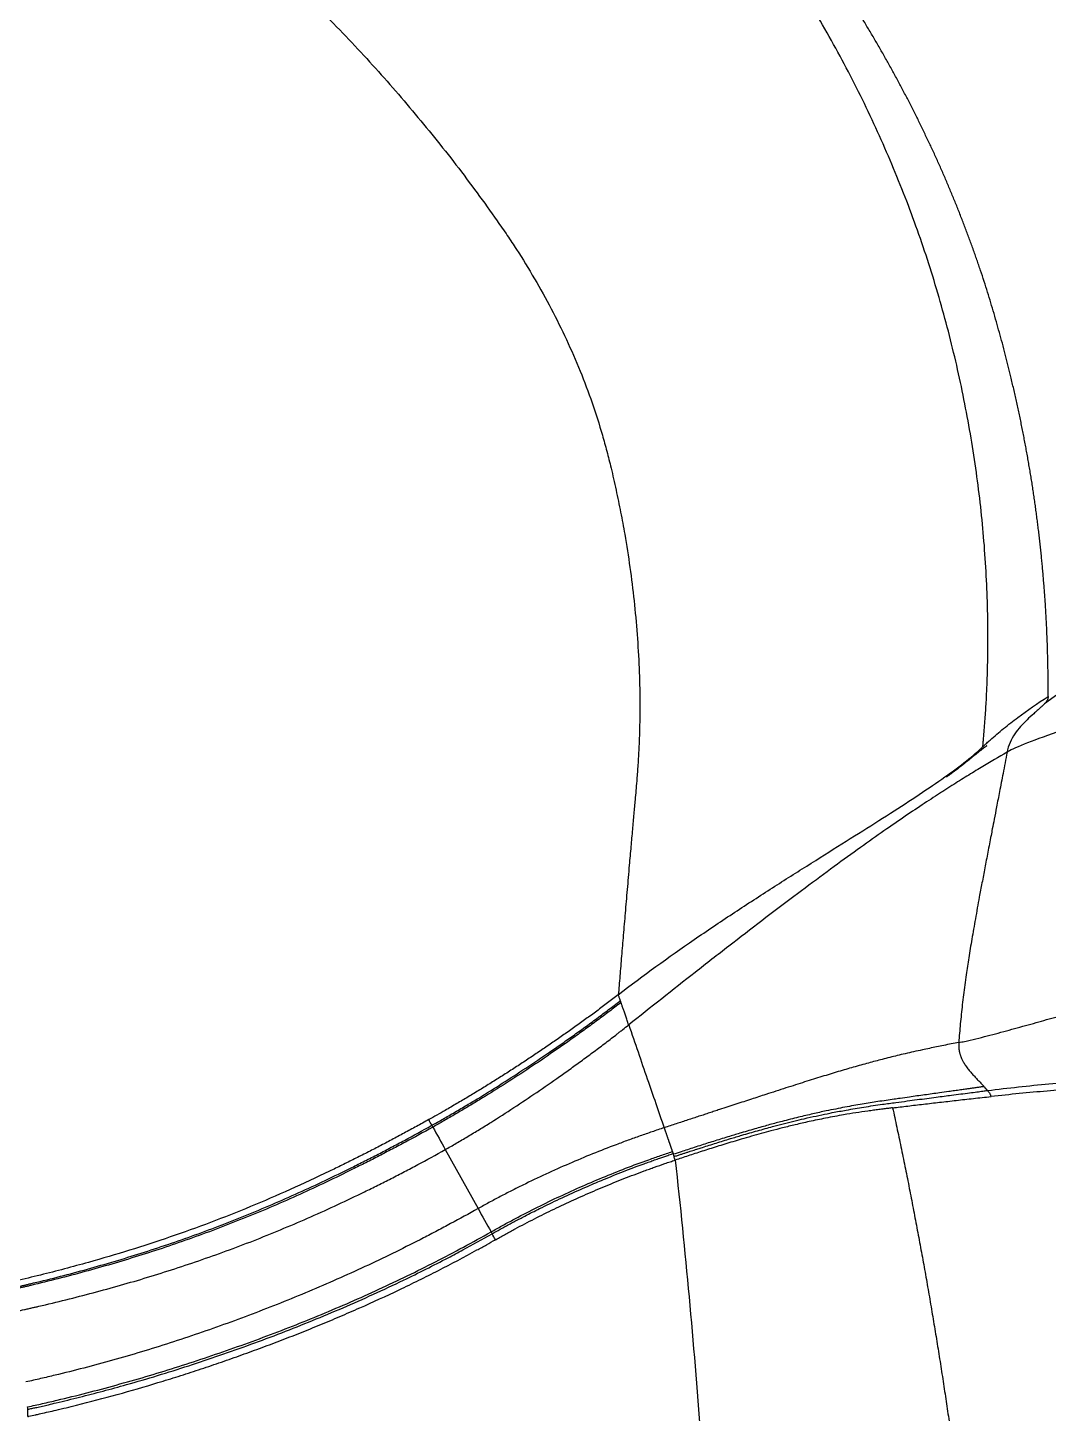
# Model space of a CAD drawing. Extents: x 527 to 611, y 788 to 934.
# Drawn here: x 588.32 to 600.36, y 851.36 to 867.71 of the extents above; entities that cross this region are included whole.
import ezdxf

# ---------------------------------------------------------------- set-up
doc = ezdxf.new("R2010")
doc.units = 0
doc.header["$MEASUREMENT"] = 0
doc.layers.add('1', color=4, linetype='Continuous')
doc.layers.add('GEOMETRY', color=4, linetype='Continuous', lineweight=25)

# ---------------------------------------------------------------- blocks, each defined once
blk = doc.blocks.new('2026_FLASH')
at = {"layer": 'GEOMETRY'}
for p, q in [((73.284, 56.504), (73.286, 56.505)), ((66.011, 51.442), (66.022, 51.421)), ((66.169, 51.156), (66.556, 50.459)), ((66.709, 50.185), (66.722, 50.162))]:
    blk.add_line(p, q, dxfattribs=at)
at = {"layer": 'GEOMETRY', "flags": 128}
for points in [[(73.897, 56.953), (73.698, 56.773), (73.469, 56.581), (73.242, 56.417), (73.242, 56.417), (73.242, 56.417)], [(68.848, 51.133), (68.853, 51.12), (68.857, 51.108)]]:
    blk.add_lwpolyline(points, dxfattribs=at)
at = {"layer": 'GEOMETRY'}
for centre, radius, start, end in [((52.944, 44.284), 14.899, 28.7155, 29.0096), ((110.728, 75.945), 50.99, 208.747, 209.0881), ((114.411, 77.002), 54.723, 209.015, 209.3441), ((51.541, 41.617), 17.421, 29.1108, 29.3754)]:
    blk.add_arc(centre, radius, start, end, dxfattribs=at)
for points, knots in [([(72.514, 55.91), (72.515, 55.927), (72.517, 55.943), (72.519, 55.977), (72.524, 56.027), (72.528, 56.077), (72.536, 56.177), (72.541, 56.244), (72.55, 56.378), (72.554, 56.445), (72.56, 56.579), (72.563, 56.646), (72.575, 56.982), (72.576, 57.252), (72.563, 57.793), (72.549, 58.064), (72.516, 58.471), (72.503, 58.606), (72.473, 58.877), (72.456, 59.013), (72.399, 59.419), (72.354, 59.689), (72.274, 60.093), (72.246, 60.228), (72.186, 60.496), (72.153, 60.63), (72.051, 61.031), (71.975, 61.297), (71.849, 61.694), (71.805, 61.825), (71.713, 62.087), (71.665, 62.218), (71.566, 62.478), (71.514, 62.607), (71.406, 62.865), (71.351, 62.993), (71.178, 63.375), (71.056, 63.627), (70.797, 64.124), (70.66, 64.37), (70.444, 64.732), (70.37, 64.852), (70.219, 65.09), (70.143, 65.208), (69.907, 65.56), (69.582, 66.021), (69.233, 66.467), (68.694, 67.122), (68.313, 67.541), (67.512, 68.341), (67.091, 68.721), (66.435, 69.259), (66.212, 69.432), (65.758, 69.768), (65.527, 69.93), (65.175, 70.164), (65.056, 70.241), (64.818, 70.391), (64.698, 70.464), (64.456, 70.608), (64.334, 70.677), (64.089, 70.814), (63.965, 70.88), (63.591, 71.074), (63.339, 71.195), (62.957, 71.367), (62.828, 71.422), (62.571, 71.529), (62.441, 71.58), (62.181, 71.679), (62.05, 71.726), (61.788, 71.818), (61.656, 71.861), (61.392, 71.945), (61.259, 71.984), (60.993, 72.059), (60.86, 72.095), (60.592, 72.162), (60.458, 72.194), (60.189, 72.254), (60.055, 72.282), (59.65, 72.36), (59.38, 72.405), (58.974, 72.46), (58.838, 72.477), (58.567, 72.506), (58.432, 72.519), (58.161, 72.541), (58.025, 72.549), (57.754, 72.563), (57.619, 72.568), (57.214, 72.577), (56.944, 72.575), (56.54, 72.56), (56.406, 72.552), (56.206, 72.539), (56.139, 72.534), (56.039, 72.525), (56.005, 72.523), (55.938, 72.517), (55.905, 72.514), (55.872, 72.511)], [0, 0, 0, 0, 0.001953, 0.001953, 0.003906, 0.007812, 0.007812, 0.015625, 0.015625, 0.023438, 0.023438, 0.03125, 0.03125, 0.0625, 0.0625, 0.09375, 0.09375, 0.109375, 0.109375, 0.125, 0.125, 0.15625, 0.15625, 0.171875, 0.171875, 0.1875, 0.1875, 0.21875, 0.21875, 0.234375, 0.234375, 0.25, 0.25, 0.265625, 0.265625, 0.28125, 0.28125, 0.3125, 0.3125, 0.34375, 0.34375, 0.359375, 0.359375, 0.375, 0.375, 0.40625, 0.4375, 0.4375, 0.5, 0.5, 0.5625, 0.5625, 0.59375, 0.59375, 0.625, 0.625, 0.640625, 0.640625, 0.65625, 0.65625, 0.671875, 0.671875, 0.6875, 0.6875, 0.71875, 0.71875, 0.734375, 0.734375, 0.75, 0.75, 0.765625, 0.765625, 0.78125, 0.78125, 0.796875, 0.796875, 0.8125, 0.8125, 0.828125, 0.828125, 0.84375, 0.84375, 0.875, 0.875, 0.890625, 0.890625, 0.90625, 0.90625, 0.921875, 0.921875, 0.9375, 0.9375, 0.96875, 0.96875, 0.984375, 0.984375, 0.992188, 0.992188, 0.996094, 0.996094, 1, 1, 1, 1]), ([(72.487, 61.53), (72.479, 61.551), (72.465, 61.594), (72.443, 61.658), (72.421, 61.721), (72.398, 61.785), (72.375, 61.849), (72.352, 61.912), (72.328, 61.976), (72.304, 62.039), (72.28, 62.103), (72.255, 62.166), (72.23, 62.23), (72.205, 62.293), (72.179, 62.356), (72.153, 62.419), (72.127, 62.482), (72.1, 62.545), (72.074, 62.608), (72.046, 62.671), (72.019, 62.734), (71.991, 62.797), (71.962, 62.86), (71.934, 62.922), (71.905, 62.985), (71.876, 63.047), (71.846, 63.11), (71.816, 63.172), (71.786, 63.234), (71.756, 63.296), (71.725, 63.358), (71.694, 63.42), (71.662, 63.482), (71.631, 63.544), (71.599, 63.605), (71.566, 63.667), (71.534, 63.728), (71.501, 63.79), (71.468, 63.851), (71.434, 63.912), (71.4, 63.973), (71.366, 64.034), (71.332, 64.095), (71.297, 64.156), (71.262, 64.216), (71.227, 64.277), (71.191, 64.337), (71.155, 64.397), (71.119, 64.457), (71.083, 64.517), (71.046, 64.577), (71.009, 64.637), (70.972, 64.696), (70.934, 64.755), (70.896, 64.815), (70.858, 64.874), (70.82, 64.933), (70.781, 64.992), (70.742, 65.05), (70.669, 65.16), (70.559, 65.32), (70.413, 65.53), (70.263, 65.738), (70.111, 65.944), (69.956, 66.149), (69.798, 66.352), (69.638, 66.553), (69.474, 66.752), (69.309, 66.949), (69.141, 67.144), (68.97, 67.338), (68.681, 67.656), (68.266, 68.093), (67.712, 68.633), (67.138, 69.153), (66.671, 69.544), (66.324, 69.821), (66.102, 69.992), (65.879, 70.161), (65.653, 70.326), (65.425, 70.488), (65.196, 70.646), (64.964, 70.801), (64.731, 70.952), (64.495, 71.099), (64.257, 71.241), (64.057, 71.355), (63.896, 71.445), (63.775, 71.51), (63.654, 71.575), (63.532, 71.639), (63.41, 71.701), (63.288, 71.762), (63.165, 71.822), (63.041, 71.88), (62.918, 71.938), (62.794, 71.994), (62.67, 72.049), (62.545, 72.103), (62.421, 72.155), (62.296, 72.206), (62.171, 72.256), (62.045, 72.304), (61.92, 72.351), (61.794, 72.397), (61.668, 72.442), (61.542, 72.485), (61.416, 72.527), (61.332, 72.553), (61.29, 72.567)], [0, 0, 0, 0, 0.004317, 0.008635, 0.012953, 0.017271, 0.02159, 0.025909, 0.030228, 0.034547, 0.038867, 0.043186, 0.047506, 0.051827, 0.056147, 0.060468, 0.064788, 0.069109, 0.07343, 0.077751, 0.082072, 0.086393, 0.090714, 0.095035, 0.099356, 0.103677, 0.107998, 0.112319, 0.116639, 0.12096, 0.125281, 0.129601, 0.133922, 0.138242, 0.142562, 0.146882, 0.151201, 0.155521, 0.15984, 0.16416, 0.168478, 0.172797, 0.177116, 0.181434, 0.185752, 0.19007, 0.194387, 0.198704, 0.203021, 0.207337, 0.211653, 0.215968, 0.220282, 0.224596, 0.228909, 0.233222, 0.237533, 0.241844, 0.246153, 0.250462, 0.26608, 0.281695, 0.297307, 0.312915, 0.328517, 0.344115, 0.35971, 0.375302, 0.390893, 0.406483, 0.422071, 0.437658, 0.484411, 0.531161, 0.577917, 0.624685, 0.641698, 0.658713, 0.675734, 0.692761, 0.709793, 0.726829, 0.743869, 0.760919, 0.777981, 0.795051, 0.812126, 0.820666, 0.829206, 0.837746, 0.846287, 0.854828, 0.86337, 0.871911, 0.880453, 0.888995, 0.897537, 0.906079, 0.914621, 0.923163, 0.931704, 0.940246, 0.948787, 0.957327, 0.965866, 0.974404, 0.982939, 0.991471, 1, 1, 1, 1]), ([(53.034, 68.222), (53.071, 68.225), (53.163, 68.232), (53.327, 68.245), (53.544, 68.263), (53.833, 68.286), (54.179, 68.315), (54.5, 68.343), (54.758, 68.366), (54.951, 68.382), (55.143, 68.4), (55.299, 68.414), (55.417, 68.425), (55.497, 68.432), (55.575, 68.438), (55.651, 68.444), (55.743, 68.45), (55.853, 68.456), (55.983, 68.462), (56.158, 68.467), (56.377, 68.469), (56.638, 68.466), (56.943, 68.455), (57.292, 68.432), (57.684, 68.394), (58.078, 68.343), (58.404, 68.29), (58.666, 68.241), (58.863, 68.202), (59.058, 68.159), (59.254, 68.113), (59.446, 68.064), (59.703, 67.991), (59.977, 67.901), (60.269, 67.792), (60.518, 67.688), (60.743, 67.586), (60.946, 67.487), (61.127, 67.394), (61.306, 67.296), (61.462, 67.207), (61.597, 67.125), (61.747, 67.031), (61.936, 66.907), (62.159, 66.752), (62.383, 66.592), (62.602, 66.429), (62.856, 66.235), (63.143, 66.008), (63.565, 65.659), (64.079, 65.206), (64.575, 64.729), (64.959, 64.334), (65.242, 64.033), (65.516, 63.728), (65.783, 63.417), (66.043, 63.101), (66.298, 62.778), (66.544, 62.45), (66.744, 62.171), (66.898, 61.949), (67.048, 61.722), (67.296, 61.32), (67.548, 60.84), (67.763, 60.347), (67.905, 59.97), (68.006, 59.653), (68.077, 59.395), (68.12, 59.224), (68.156, 59.071), (68.194, 58.897), (68.239, 58.679), (68.295, 58.375), (68.35, 58.027), (68.415, 57.5), (68.465, 56.844), (68.469, 56.255), (68.453, 55.868), (68.442, 55.682), (68.427, 55.488), (68.411, 55.303), (68.393, 55.113), (68.377, 54.928), (68.359, 54.726), (68.338, 54.489), (68.316, 54.228), (68.292, 53.952), (68.27, 53.691), (68.249, 53.443), (68.23, 53.209), (68.217, 53.057), (68.211, 52.984)], [0, 0, 0, 0, 0.004605, 0.011343, 0.020222, 0.031251, 0.046858, 0.062503, 0.070487, 0.078128, 0.085938, 0.093754, 0.097046, 0.100255, 0.10338, 0.106422, 0.10938, 0.114471, 0.119679, 0.125006, 0.135445, 0.14586, 0.156257, 0.171786, 0.187507, 0.203069, 0.218757, 0.226539, 0.234383, 0.242395, 0.250008, 0.257995, 0.265633, 0.281258, 0.291579, 0.301992, 0.312509, 0.32023, 0.328134, 0.336068, 0.343761, 0.348915, 0.354177, 0.364137, 0.375011, 0.3853, 0.395716, 0.406262, 0.42188, 0.437514, 0.46873, 0.500011, 0.515795, 0.531467, 0.547036, 0.562513, 0.578165, 0.593763, 0.60961, 0.625014, 0.633142, 0.64064, 0.656264, 0.687504, 0.703209, 0.718752, 0.734376, 0.74203, 0.750002, 0.755093, 0.760419, 0.770877, 0.781253, 0.796857, 0.812504, 0.84419, 0.874994, 0.882881, 0.89062, 0.897358, 0.906246, 0.912962, 0.920411, 0.92859, 0.937497, 0.949253, 0.96047, 0.971152, 0.981299, 0.990914, 1, 1, 1, 1]), ([(73.284, 56.504), (73.284, 56.527), (73.284, 56.573), (73.284, 56.642), (73.284, 56.711), (73.283, 56.781), (73.282, 56.851), (73.28, 56.92), (73.279, 56.99), (73.277, 57.06), (73.275, 57.129), (73.272, 57.199), (73.269, 57.269), (73.266, 57.339), (73.262, 57.41), (73.258, 57.48), (73.254, 57.55), (73.25, 57.62), (73.245, 57.691), (73.24, 57.761), (73.234, 57.832), (73.228, 57.902), (73.222, 57.973), (73.216, 58.044), (73.209, 58.115), (73.202, 58.185), (73.195, 58.256), (73.187, 58.327), (73.179, 58.398), (73.17, 58.469), (73.161, 58.54), (73.152, 58.612), (73.143, 58.683), (73.133, 58.754), (73.123, 58.825), (73.112, 58.897), (73.102, 58.968), (73.091, 59.04), (73.079, 59.111), (73.067, 59.183), (73.055, 59.254), (73.043, 59.326), (73.03, 59.397), (73.016, 59.469), (73.003, 59.541), (72.989, 59.612), (72.975, 59.684), (72.96, 59.756), (72.945, 59.828), (72.93, 59.9), (72.914, 59.971), (72.898, 60.043), (72.882, 60.115), (72.865, 60.187), (72.844, 60.277), (72.817, 60.386), (72.785, 60.513), (72.752, 60.64), (72.718, 60.768), (72.682, 60.895), (72.646, 61.022), (72.608, 61.149), (72.569, 61.276), (72.529, 61.403), (72.501, 61.488), (72.487, 61.53)], [0, 0, 0, 0, 0.014142, 0.028283, 0.042423, 0.056563, 0.070702, 0.08484, 0.098978, 0.113115, 0.127252, 0.141389, 0.155525, 0.169662, 0.183797, 0.197933, 0.212069, 0.226204, 0.24034, 0.254475, 0.268611, 0.282747, 0.296882, 0.311018, 0.325154, 0.33929, 0.353427, 0.367563, 0.3817, 0.395837, 0.409975, 0.424113, 0.438251, 0.45239, 0.466529, 0.48067, 0.49481, 0.508952, 0.523094, 0.537236, 0.55138, 0.565525, 0.57967, 0.593816, 0.607964, 0.622113, 0.636263, 0.650414, 0.664566, 0.67872, 0.692876, 0.707033, 0.721191, 0.735352, 0.749514, 0.774538, 0.799567, 0.824601, 0.849639, 0.874679, 0.899722, 0.92477, 0.949833, 0.97491, 1, 1, 1, 1]), ([(75.444, 56.715), (75.363, 56.692), (75.101, 56.616), (74.814, 56.531), (74.423, 56.413), (74.029, 56.292), (73.488, 56.117), (73.055, 55.966), (72.879, 55.89), (72.819, 55.856), (72.809, 55.85), (72.799, 55.845)], [-0.0246354, -0.0246354, -0.0246354, -0.0246354, 0.035448, 0.160448, 0.160448, 0.285448, 0.410448, 0.535448, 0.660448, 0.660448, 0.6850834, 0.6850834, 0.6850834, 0.6850834]), ([(72.514, 55.91), (72.516, 55.912), (72.532, 55.928), (72.56, 55.954), (72.637, 56.023), (72.758, 56.126), (72.981, 56.3), (73.159, 56.423), (73.284, 56.504)], [0.7158635, 0.7158635, 0.7158635, 0.7158635, 0.71875, 0.734375, 0.75, 0.8125, 0.875, 0.999424, 0.999424, 0.999424, 0.999424]), ([(73.286, 56.505), (73.284, 56.491), (73.277, 56.464), (73.261, 56.437), (73.248, 56.423), (73.244, 56.419), (73.242, 56.417)], [0.8470243, 0.8470243, 0.8470243, 0.8470243, 0.9095243, 0.9720243, 0.9876493, 1, 1, 1, 1]), ([(73.242, 56.417), (73.242, 56.417), (73.237, 56.412), (73.227, 56.403), (73.218, 56.395), (73.21, 56.387), (73.203, 56.381), (73.185, 56.364), (73.154, 56.336), (73.1, 56.288), (73.034, 56.228), (72.958, 56.151), (72.888, 56.065), (72.831, 55.963), (72.807, 55.884), (72.799, 55.845)], [0, 0, 0, 0, 0.0032743, 0.0345243, 0.0657743, 0.0735868, 0.0813993, 0.0970243, 0.1595243, 0.2220243, 0.3470243, 0.4720243, 0.5970243, 0.7220243, 0.8470243, 0.8470243, 0.8470243, 0.8470243]), ([(68.211, 52.984), (68.504, 53.21), (68.956, 53.535), (69.559, 53.941), (70.004, 54.23), (70.438, 54.505), (70.853, 54.766), (71.243, 55.011), (71.603, 55.241), (71.926, 55.455), (72.206, 55.653), (72.379, 55.79), (72.469, 55.869), (72.498, 55.895), (72.509, 55.906), (72.514, 55.91)], [0.0000007, 0.0000007, 0.0000007, 0.0000007, 0.125, 0.1875, 0.25, 0.3125, 0.375, 0.4375, 0.5, 0.5625, 0.625, 0.6875, 0.703125, 0.7109375, 0.7158635, 0.7158635, 0.7158635, 0.7158635]), ([(72.799, 55.845), (72.702, 55.789), (72.551, 55.701), (72.328, 55.565), (72.194, 55.481), (72.1, 55.421), (72.06, 55.396), (72.027, 55.375), (71.995, 55.353), (71.903, 55.294), (71.744, 55.189), (71.51, 55.031), (71.25, 54.85), (70.961, 54.644), (70.639, 54.409), (70.285, 54.145), (69.907, 53.859), (69.515, 53.557), (68.985, 53.144), (68.591, 52.832), (68.334, 52.627)], [0, 0, 0, 0, 0.125, 0.1875, 0.25, 0.265625, 0.28125, 0.289062, 0.296875, 0.3125, 0.375, 0.4375, 0.5, 0.5625, 0.625, 0.6875, 0.75, 0.8125, 0.875, 1, 1, 1, 1]), ([(72.561, 55.922), (72.561, 55.922), (72.561, 55.922), (72.559, 55.921), (72.557, 55.919), (72.555, 55.918), (72.553, 55.916), (72.55, 55.914), (72.541, 55.908), (72.529, 55.898), (72.511, 55.884), (72.485, 55.863), (72.45, 55.835), (72.403, 55.798), (72.346, 55.752), (72.275, 55.695), (72.188, 55.628), (72.12, 55.579), (72.085, 55.552)], [0, 0, 0, 0, 0.012094, 0.018459, 0.020883, 0.023049, 0.025244, 0.027743, 0.034322, 0.05572, 0.089178, 0.134887, 0.214676, 0.316464, 0.445991, 0.607347, 0.792068, 1, 1, 1, 1]), ([(72.799, 55.845), (72.783, 55.762), (72.754, 55.607), (72.712, 55.392), (72.677, 55.211), (72.649, 55.065), (72.627, 54.952), (72.603, 54.823), (72.573, 54.669), (72.537, 54.483), (72.504, 54.306), (72.466, 54.106), (72.426, 53.885), (72.384, 53.646), (72.348, 53.426), (72.321, 53.246), (72.3, 53.1), (72.285, 52.983), (72.271, 52.866), (72.259, 52.752), (72.247, 52.64), (72.238, 52.529), (72.232, 52.456), (72.229, 52.42)], [0, 0, 0, 0, 0.072828, 0.135693, 0.188596, 0.231551, 0.264581, 0.287705, 0.34496, 0.39942, 0.451096, 0.500002, 0.575271, 0.644906, 0.708933, 0.767383, 0.802173, 0.836439, 0.870185, 0.903413, 0.936125, 0.968321, 1, 1, 1, 1]), ([(72.229, 52.42), (72.241, 52.422), (72.264, 52.426), (72.309, 52.435), (72.388, 52.453), (72.498, 52.48), (72.63, 52.514), (72.803, 52.561), (73.016, 52.619), (73.267, 52.69), (73.513, 52.759), (73.834, 52.852), (74.225, 52.964), (74.673, 53.095), (75.028, 53.199), (75.299, 53.279), (75.446, 53.322), (75.542, 53.35), (75.606, 53.369), (75.715, 53.401), (75.805, 53.427), (75.864, 53.444)], [0, 0, 0, 0, 0.007812, 0.015625, 0.03125, 0.0625, 0.09375, 0.125, 0.1875, 0.25, 0.3125, 0.375, 0.5, 0.625, 0.75, 0.8125, 0.875, 0.890625, 0.90625, 0.9375, 1, 1, 1, 1]), ([(68.211, 52.984), (68.19, 52.967), (68.148, 52.935), (68.084, 52.887), (68.021, 52.839), (67.957, 52.791), (67.893, 52.744), (67.828, 52.697), (67.764, 52.651), (67.699, 52.604), (67.634, 52.558), (67.569, 52.512), (67.504, 52.467), (67.439, 52.422), (67.373, 52.377), (67.308, 52.332), (67.242, 52.288), (67.176, 52.244), (67.11, 52.2), (67.044, 52.156), (66.977, 52.113), (66.911, 52.07), (66.844, 52.027), (66.777, 51.985), (66.71, 51.943), (66.643, 51.902), (66.575, 51.86), (66.508, 51.819), (66.44, 51.778), (66.372, 51.738), (66.304, 51.698), (66.236, 51.658), (66.158, 51.613), (66.071, 51.564), (66.006, 51.527), (65.974, 51.509)], [0, 0, 0, 0, 0.029564, 0.059128, 0.088692, 0.118257, 0.147823, 0.17739, 0.206957, 0.236525, 0.266093, 0.295661, 0.325229, 0.354797, 0.384364, 0.413931, 0.443498, 0.473064, 0.50263, 0.532196, 0.561761, 0.591326, 0.620891, 0.650457, 0.680022, 0.709587, 0.739153, 0.768719, 0.798286, 0.827852, 0.857418, 0.886984, 0.916549, 0.958275, 1, 1, 1, 1]), ([(66.011, 51.442), (66.053, 51.466), (66.097, 51.49), (66.164, 51.529), (66.187, 51.542), (66.234, 51.569), (66.258, 51.583), (66.306, 51.611), (66.329, 51.625), (66.377, 51.653), (66.4, 51.667), (66.47, 51.708), (66.517, 51.736), (66.657, 51.821), (66.749, 51.879), (66.935, 51.997), (67.027, 52.057), (67.213, 52.179), (67.306, 52.241), (67.445, 52.337), (67.491, 52.369), (67.584, 52.433), (67.63, 52.466), (67.723, 52.532), (67.77, 52.566), (67.84, 52.617), (67.864, 52.634), (67.911, 52.669), (67.935, 52.686), (67.982, 52.721), (68.005, 52.739), (68.052, 52.773), (68.075, 52.791), (68.119, 52.825), (68.141, 52.841), (68.186, 52.875), (68.21, 52.894), (68.235, 52.913)], [0, 0, 0, 0, 0.0625, 0.0625, 0.09375, 0.09375, 0.125, 0.125, 0.15625, 0.15625, 0.1875, 0.1875, 0.25, 0.25, 0.375, 0.375, 0.5, 0.5, 0.625, 0.625, 0.6875, 0.6875, 0.75, 0.75, 0.8125, 0.8125, 0.84375, 0.84375, 0.875, 0.875, 0.90625, 0.90625, 0.9375, 0.9375, 0.96875, 0.96875, 1, 1, 1, 1]), ([(68.243, 52.892), (68.217, 52.873), (68.193, 52.854), (68.148, 52.82), (68.127, 52.803), (68.082, 52.77), (68.059, 52.752), (68.013, 52.718), (67.99, 52.7), (67.942, 52.665), (67.919, 52.648), (67.872, 52.613), (67.848, 52.596), (67.778, 52.545), (67.731, 52.511), (67.638, 52.445), (67.592, 52.412), (67.5, 52.348), (67.453, 52.316), (67.314, 52.22), (67.222, 52.158), (67.037, 52.036), (66.944, 51.976), (66.759, 51.858), (66.667, 51.801), (66.527, 51.716), (66.481, 51.688), (66.411, 51.646), (66.387, 51.632), (66.34, 51.604), (66.317, 51.59), (66.269, 51.562), (66.245, 51.549), (66.198, 51.522), (66.175, 51.508), (66.108, 51.47), (66.064, 51.445), (66.022, 51.421)], [0, 0, 0, 0, 0.03125, 0.03125, 0.0625, 0.0625, 0.09375, 0.09375, 0.125, 0.125, 0.15625, 0.15625, 0.1875, 0.1875, 0.25, 0.25, 0.3125, 0.3125, 0.375, 0.375, 0.5, 0.5, 0.625, 0.625, 0.75, 0.75, 0.8125, 0.8125, 0.84375, 0.84375, 0.875, 0.875, 0.90625, 0.90625, 0.9375, 0.9375, 1, 1, 1, 1]), ([(68.235, 52.913), (68.235, 52.915), (68.234, 52.918), (68.23, 52.928), (68.223, 52.948), (68.215, 52.971), (68.211, 52.984)], [0.8471294, 0.8471294, 0.8471294, 0.8471294, 0.859375, 0.875, 0.9375, 1, 1, 1, 1]), ([(68.243, 52.892), (68.242, 52.893), (68.241, 52.896), (68.239, 52.903), (68.237, 52.91), (68.235, 52.913), (68.235, 52.913)], [0.7763824, 0.7763824, 0.7763824, 0.7763824, 0.78125, 0.8125, 0.84375, 0.84712936, 0.84712936, 0.84712936, 0.84712936]), ([(68.334, 52.627), (68.327, 52.646), (68.315, 52.681), (68.298, 52.731), (68.282, 52.778), (68.268, 52.819), (68.257, 52.85), (68.25, 52.872), (68.246, 52.883), (68.244, 52.889), (68.243, 52.891), (68.243, 52.892), (68.243, 52.892)], [0, 0, 0, 0, 0.125, 0.25, 0.375, 0.5, 0.625, 0.6875, 0.75, 0.765625, 0.7734375, 0.7763824, 0.7763824, 0.7763824, 0.7763824]), ([(66.169, 51.156), (66.211, 51.179), (66.254, 51.204), (66.32, 51.243), (66.342, 51.256), (66.388, 51.283), (66.411, 51.296), (66.48, 51.338), (66.526, 51.365), (66.617, 51.421), (66.662, 51.449), (66.798, 51.534), (66.888, 51.592), (67.068, 51.71), (67.158, 51.77), (67.338, 51.892), (67.428, 51.955), (67.563, 52.05), (67.608, 52.082), (67.698, 52.147), (67.743, 52.18), (67.834, 52.246), (67.88, 52.28), (67.948, 52.331), (67.971, 52.348), (68.017, 52.382), (68.04, 52.4), (68.086, 52.435), (68.109, 52.452), (68.154, 52.487), (68.176, 52.504), (68.209, 52.529), (68.219, 52.538), (68.241, 52.554), (68.252, 52.563), (68.286, 52.589), (68.309, 52.608), (68.334, 52.627)], [0, 0, 0, 0, 0.0625, 0.0625, 0.09375, 0.09375, 0.125, 0.125, 0.1875, 0.1875, 0.25, 0.25, 0.375, 0.375, 0.5, 0.5, 0.625, 0.625, 0.6875, 0.6875, 0.75, 0.75, 0.8125, 0.8125, 0.84375, 0.84375, 0.875, 0.875, 0.90625, 0.90625, 0.9375, 0.9375, 0.953125, 0.953125, 0.96875, 0.96875, 1, 1, 1, 1]), ([(68.334, 52.627), (68.407, 52.415), (68.546, 52.01), (68.686, 51.605), (68.752, 51.413)], [0, 0, 0, 0, 0.5256588, 1, 1, 1, 1]), ([(72.229, 52.42), (72.2, 52.414), (72.141, 52.403), (72.053, 52.386), (71.968, 52.368), (71.884, 52.351), (71.794, 52.331), (71.699, 52.311), (71.6, 52.288), (71.478, 52.259), (71.336, 52.223), (71.164, 52.178), (70.993, 52.13), (70.81, 52.077), (70.62, 52.019), (70.414, 51.955), (70.193, 51.884), (69.979, 51.815), (69.78, 51.75), (69.598, 51.691), (69.452, 51.643), (69.347, 51.609), (69.287, 51.589), (69.226, 51.569), (69.163, 51.548), (69.098, 51.527), (69.031, 51.505), (68.964, 51.483), (68.894, 51.46), (68.824, 51.437), (68.776, 51.421), (68.752, 51.413)], [0, 0, 0, 0, 0.039853, 0.078889, 0.117179, 0.154668, 0.19134, 0.23672, 0.279029, 0.318274, 0.389749, 0.44993, 0.511401, 0.566301, 0.620652, 0.671614, 0.722434, 0.77269, 0.806858, 0.842195, 0.878832, 0.889799, 0.901018, 0.91249, 0.924219, 0.936204, 0.948449, 0.960951, 0.973711, 0.986727, 1, 1, 1, 1]), ([(72.229, 52.42), (72.229, 52.416), (72.229, 52.408), (72.228, 52.397), (72.228, 52.385), (72.229, 52.373), (72.229, 52.362), (72.23, 52.35), (72.232, 52.338), (72.233, 52.326), (72.236, 52.314), (72.238, 52.302), (72.241, 52.29), (72.245, 52.279), (72.248, 52.267), (72.254, 52.251), (72.263, 52.228), (72.278, 52.197), (72.3, 52.161), (72.329, 52.12), (72.362, 52.079), (72.396, 52.04), (72.431, 52.003), (72.464, 51.967), (72.496, 51.933), (72.517, 51.91), (72.527, 51.899)], [0, 0, 0, 0, 0.016483, 0.033136, 0.049967, 0.066989, 0.084212, 0.101646, 0.119303, 0.137194, 0.15533, 0.173722, 0.192377, 0.211304, 0.230511, 0.250002, 0.290828, 0.346021, 0.415714, 0.499967, 0.591293, 0.679388, 0.764408, 0.846142, 0.924634, 1, 1, 1, 1]), ([(72.568, 51.853), (72.691, 51.868), (72.813, 51.882), (73.055, 51.909), (73.175, 51.921), (73.53, 51.955), (73.761, 51.974), (74.213, 52.006), (74.434, 52.018), (74.864, 52.038), (75.074, 52.045), (75.684, 52.059), (76.067, 52.058), (76.603, 52.049), (76.776, 52.044), (77.024, 52.036), (77.105, 52.032), (77.265, 52.024), (77.343, 52.019), (77.419, 52.014)], [0, 0, 0, 0, 0.0625, 0.0625, 0.125, 0.125, 0.25, 0.25, 0.375, 0.375, 0.5, 0.5, 0.75, 0.75, 0.875, 0.875, 0.9375, 0.9375, 1, 1, 1, 1]), ([(72.527, 51.899), (72.513, 51.897), (72.484, 51.893), (72.441, 51.887), (72.398, 51.881), (72.353, 51.874), (72.304, 51.868), (72.246, 51.859), (72.18, 51.85), (72.098, 51.839), (71.98, 51.822), (71.826, 51.801), (71.67, 51.779), (71.55, 51.762), (71.427, 51.744), (71.281, 51.723), (71.089, 51.693), (70.922, 51.663), (70.778, 51.635), (70.653, 51.61), (70.508, 51.578), (70.336, 51.537), (70.165, 51.494), (69.999, 51.45), (69.838, 51.405), (69.678, 51.358), (69.514, 51.309), (69.357, 51.261), (69.218, 51.216), (69.109, 51.181), (69.029, 51.155), (68.946, 51.128), (68.89, 51.11), (68.86, 51.1)], [0, 0, 0, 0, 0.015691, 0.031342, 0.046958, 0.062544, 0.078679, 0.099527, 0.125067, 0.149608, 0.187575, 0.250074, 0.31258, 0.350396, 0.375104, 0.440094, 0.500049, 0.562453, 0.593747, 0.624867, 0.664952, 0.706464, 0.749537, 0.779972, 0.811991, 0.847886, 0.874565, 0.907073, 0.937214, 0.953449, 0.968596, 0.982615, 1, 1, 1, 1]), ([(68.869, 51.073), (68.883, 51.078), (68.91, 51.087), (68.95, 51.1), (68.987, 51.112), (69.023, 51.124), (69.058, 51.135), (69.09, 51.145), (69.121, 51.155), (69.15, 51.165), (69.177, 51.173), (69.249, 51.196), (69.368, 51.234), (69.524, 51.282), (69.687, 51.331), (69.855, 51.379), (70.017, 51.423), (70.204, 51.472), (70.426, 51.527), (70.613, 51.567), (70.774, 51.599), (70.921, 51.626), (71.12, 51.66), (71.312, 51.688), (71.48, 51.711), (71.655, 51.734), (71.813, 51.755), (71.958, 51.774), (72.054, 51.786), (72.151, 51.799), (72.251, 51.812), (72.351, 51.825), (72.438, 51.836), (72.508, 51.845), (72.55, 51.851), (72.568, 51.853)], [0, 0, 0, 0, 0.007791, 0.015238, 0.022342, 0.029104, 0.035529, 0.04162, 0.047381, 0.052816, 0.057928, 0.062721, 0.093417, 0.125376, 0.151599, 0.187961, 0.224414, 0.250472, 0.306909, 0.375217, 0.391394, 0.43765, 0.500082, 0.571413, 0.624991, 0.670106, 0.749969, 0.787072, 0.820396, 0.849952, 0.888757, 0.924962, 0.955717, 0.980757, 1, 1, 1, 1]), ([(72.527, 51.899), (72.527, 51.898), (72.528, 51.898), (72.528, 51.898), (72.529, 51.897), (72.53, 51.896), (72.532, 51.894), (72.534, 51.89), (72.537, 51.888), (72.538, 51.886), (72.54, 51.884), (72.542, 51.881), (72.545, 51.878), (72.548, 51.876), (72.551, 51.871), (72.555, 51.867), (72.559, 51.863), (72.561, 51.86), (72.564, 51.857), (72.566, 51.855), (72.567, 51.854), (72.567, 51.853), (72.568, 51.853), (72.568, 51.853), (72.568, 51.853)], [0, 0, 0, 0, 0.017397, 0.023196, 0.028995, 0.046392, 0.092785, 0.185569, 0.253569, 0.276235, 0.298902, 0.366901, 0.457567, 0.5029, 0.548233, 0.729565, 0.774898, 0.820231, 0.910897, 0.977724, 0.987122, 0.990254, 0.994431, 1, 1, 1, 1]), ([(72.568, 51.853), (72.569, 51.851), (72.574, 51.847), (72.581, 51.839), (72.588, 51.829), (72.594, 51.819), (72.6, 51.808), (72.605, 51.795), (72.608, 51.787), (72.61, 51.782)], [0.000072017, 0.000072017, 0.000072017, 0.000072017, 0.000194092, 0.000415734, 0.000637377, 0.00085902, 0.001080663, 0.001302306, 0.001562601, 0.001562601, 0.001562601, 0.001562601]), ([(77.117, 51.919), (77.044, 51.923), (76.969, 51.926), (76.817, 51.931), (76.739, 51.934), (76.503, 51.941), (76.34, 51.944), (76.003, 51.949), (75.829, 51.95), (75.471, 51.949), (75.288, 51.946), (74.91, 51.938), (74.716, 51.932), (74.418, 51.92), (74.318, 51.915), (74.114, 51.905), (74.011, 51.899), (73.7, 51.88), (73.487, 51.864), (73.055, 51.828), (72.834, 51.806), (72.61, 51.782)], [0, 0, 0, 0, 0.0625, 0.0625, 0.125, 0.125, 0.25, 0.25, 0.375, 0.375, 0.5, 0.5, 0.625, 0.625, 0.6875, 0.6875, 0.75, 0.75, 0.875, 0.875, 1, 1, 1, 1]), ([(71.449, 51.649), (71.478, 51.652), (71.538, 51.659), (71.628, 51.67), (71.719, 51.681), (71.812, 51.692), (71.907, 51.703), (72.003, 51.714), (72.101, 51.725), (72.2, 51.737), (72.3, 51.748), (72.402, 51.759), (72.506, 51.771), (72.575, 51.778), (72.61, 51.782)], [0, 0, 0, 0, 0.074074, 0.149826, 0.227259, 0.306375, 0.387175, 0.469661, 0.553834, 0.639694, 0.72724, 0.816473, 0.907393, 1, 1, 1, 1]), ([(71.449, 51.649), (71.432, 51.647), (71.399, 51.642), (71.345, 51.636), (71.286, 51.628), (71.223, 51.619), (71.133, 51.607), (71.017, 51.59), (70.853, 51.563), (70.671, 51.53), (70.478, 51.49), (70.308, 51.451), (70.157, 51.414), (70.022, 51.379), (69.899, 51.346), (69.782, 51.313), (69.67, 51.28), (69.565, 51.249), (69.47, 51.22), (69.377, 51.192), (69.287, 51.163), (69.2, 51.136), (69.116, 51.109), (69.035, 51.082), (68.958, 51.057), (68.908, 51.04), (68.883, 51.032)], [0, 0, 0, 0, 0.0269655, 0.0562237, 0.0877937, 0.1217015, 0.157982, 0.2278547, 0.2978163, 0.3947878, 0.4744051, 0.5372941, 0.5920783, 0.6396816, 0.678171, 0.7168487, 0.7558236, 0.7869053, 0.8170524, 0.8462512, 0.8744758, 0.9016975, 0.9278915, 0.9530364, 0.9770933, 1, 1, 1, 1]), ([(71.449, 51.649), (71.457, 51.61), (71.473, 51.534), (71.498, 51.419), (71.522, 51.304), (71.546, 51.189), (71.57, 51.073), (71.593, 50.958), (71.617, 50.843), (71.64, 50.727), (71.662, 50.611), (71.685, 50.495), (71.707, 50.379), (71.729, 50.263), (71.751, 50.147), (71.773, 50.031), (71.794, 49.914), (71.815, 49.798), (71.836, 49.681), (71.857, 49.564), (71.877, 49.448), (71.897, 49.331), (71.917, 49.213), (71.937, 49.096), (71.956, 48.979), (71.975, 48.862), (71.994, 48.744), (72.013, 48.627), (72.031, 48.509), (72.049, 48.391), (72.067, 48.273), (72.085, 48.155), (72.102, 48.037), (72.119, 47.919), (72.136, 47.801), (72.153, 47.682), (72.169, 47.564), (72.185, 47.445), (72.201, 47.327), (72.217, 47.208), (72.232, 47.089), (72.247, 46.971), (72.262, 46.852), (72.277, 46.733), (72.291, 46.614), (72.306, 46.495), (72.32, 46.375), (72.333, 46.256), (72.347, 46.137), (72.36, 46.017), (72.373, 45.898), (72.385, 45.778), (72.398, 45.659), (72.41, 45.539), (72.422, 45.419), (72.434, 45.299), (72.445, 45.18), (72.456, 45.06), (72.467, 44.94), (72.478, 44.82), (72.488, 44.7), (72.498, 44.579), (72.508, 44.459), (72.518, 44.339), (72.527, 44.219), (72.536, 44.098), (72.545, 43.978), (72.554, 43.857), (72.562, 43.737), (72.571, 43.616), (72.579, 43.496), (72.586, 43.375), (72.594, 43.255), (72.601, 43.134), (72.608, 43.013), (72.614, 42.892), (72.623, 42.734), (72.633, 42.539), (72.643, 42.307), (72.653, 42.074), (72.662, 41.841), (72.67, 41.609), (72.677, 41.376), (72.683, 41.143), (72.688, 40.91), (72.693, 40.677), (72.696, 40.444), (72.698, 40.211), (72.7, 39.978), (72.7, 39.822), (72.7, 39.744)], [0, 0, 0, 0, 0.01, 0.02, 0.03, 0.04, 0.050001, 0.060001, 0.070001, 0.080001, 0.090001, 0.100002, 0.110002, 0.120002, 0.130002, 0.140001, 0.150001, 0.160001, 0.170001, 0.180001, 0.19, 0.2, 0.21, 0.22, 0.23, 0.24, 0.25, 0.26, 0.270001, 0.280001, 0.290002, 0.300002, 0.310003, 0.320003, 0.330004, 0.340005, 0.350005, 0.360006, 0.370006, 0.380006, 0.390007, 0.400007, 0.410006, 0.420006, 0.430006, 0.440005, 0.450005, 0.460004, 0.470003, 0.480002, 0.490001, 0.5, 0.509999, 0.519998, 0.529997, 0.539996, 0.549995, 0.559994, 0.569993, 0.579992, 0.589991, 0.599991, 0.609991, 0.61999, 0.629991, 0.639991, 0.649991, 0.659992, 0.669993, 0.679994, 0.689994, 0.699995, 0.709996, 0.719997, 0.729998, 0.739999, 0.75, 0.769231, 0.788463, 0.807694, 0.826925, 0.846156, 0.865387, 0.884617, 0.903848, 0.923078, 0.942308, 0.961539, 0.980769, 1, 1, 1, 1]), ([(65.974, 51.509), (65.95, 51.496), (65.901, 51.469), (65.829, 51.429), (65.756, 51.389), (65.683, 51.35), (65.61, 51.31), (65.537, 51.272), (65.464, 51.233), (65.391, 51.195), (65.317, 51.157), (65.244, 51.119), (65.17, 51.082), (65.096, 51.045), (65.023, 51.008), (64.949, 50.972), (64.875, 50.935), (64.672, 50.837), (64.338, 50.682), (63.87, 50.48), (63.398, 50.293), (62.922, 50.122), (62.442, 49.965), (62.026, 49.842), (61.675, 49.747), (61.39, 49.674), (61.176, 49.623), (61.035, 49.591), (60.966, 49.575), (60.92, 49.564), (60.897, 49.559), (60.897, 49.559)], [0, 0, 0, 0, 0.014922, 0.029843, 0.044765, 0.059687, 0.074609, 0.089531, 0.104453, 0.119376, 0.134299, 0.149222, 0.164145, 0.179068, 0.193992, 0.208915, 0.223838, 0.238761, 0.33167, 0.424573, 0.517479, 0.610388, 0.703295, 0.796203, 0.85096, 0.905714, 0.960466, 0.973643, 0.986818, 0.999992, 1, 1, 1, 1]), ([(60.923, 49.492), (60.953, 49.498), (60.983, 49.505), (61.042, 49.519), (61.072, 49.526), (61.116, 49.536), (61.131, 49.539), (61.161, 49.546), (61.175, 49.55), (61.203, 49.556), (61.217, 49.559), (61.243, 49.565), (61.256, 49.569), (61.376, 49.597), (61.482, 49.623), (61.799, 49.704), (62.012, 49.762), (62.329, 49.856), (62.434, 49.888), (62.645, 49.954), (62.751, 49.988), (62.962, 50.059), (63.069, 50.096), (63.281, 50.172), (63.388, 50.212), (63.706, 50.333), (63.917, 50.419), (64.231, 50.554), (64.336, 50.6), (64.545, 50.695), (64.649, 50.743), (64.857, 50.842), (64.961, 50.892), (65.116, 50.969), (65.168, 50.995), (65.272, 51.048), (65.324, 51.074), (65.428, 51.128), (65.48, 51.155), (65.583, 51.21), (65.635, 51.237), (65.79, 51.32), (65.896, 51.378), (66.011, 51.442)], [0, 0, 0, 0, 0.015625, 0.015625, 0.03125, 0.03125, 0.039062, 0.039062, 0.046875, 0.046875, 0.054687, 0.054687, 0.0625, 0.0625, 0.125, 0.125, 0.25, 0.25, 0.3125, 0.3125, 0.375, 0.375, 0.4375, 0.4375, 0.5, 0.5, 0.625, 0.625, 0.6875, 0.6875, 0.75, 0.75, 0.8125, 0.8125, 0.84375, 0.84375, 0.875, 0.875, 0.90625, 0.90625, 0.9375, 0.9375, 1, 1, 1, 1]), ([(66.022, 51.421), (65.907, 51.357), (65.802, 51.3), (65.646, 51.216), (65.595, 51.189), (65.491, 51.135), (65.439, 51.107), (65.335, 51.054), (65.283, 51.027), (65.179, 50.975), (65.127, 50.949), (64.971, 50.872), (64.868, 50.821), (64.659, 50.722), (64.555, 50.674), (64.346, 50.579), (64.241, 50.533), (63.927, 50.398), (63.716, 50.313), (63.398, 50.191), (63.291, 50.152), (63.078, 50.076), (62.972, 50.039), (62.76, 49.968), (62.655, 49.934), (62.444, 49.868), (62.338, 49.836), (62.021, 49.743), (61.809, 49.685), (61.491, 49.604), (61.385, 49.578), (61.265, 49.549), (61.252, 49.546), (61.225, 49.54), (61.212, 49.537), (61.183, 49.53), (61.169, 49.527), (61.139, 49.52), (61.124, 49.517), (61.079, 49.506), (61.05, 49.5), (60.99, 49.486), (60.961, 49.479), (60.931, 49.472)], [0, 0, 0, 0, 0.0625, 0.0625, 0.09375, 0.09375, 0.125, 0.125, 0.15625, 0.15625, 0.1875, 0.1875, 0.25, 0.25, 0.3125, 0.3125, 0.375, 0.375, 0.5, 0.5, 0.5625, 0.5625, 0.625, 0.625, 0.6875, 0.6875, 0.75, 0.75, 0.875, 0.875, 0.9375, 0.9375, 0.945312, 0.945312, 0.953125, 0.953125, 0.960937, 0.960937, 0.96875, 0.96875, 0.984375, 0.984375, 1, 1, 1, 1]), ([(68.752, 51.413), (68.727, 51.405), (68.703, 51.397), (68.655, 51.381), (68.632, 51.373), (68.563, 51.35), (68.516, 51.333), (68.445, 51.308), (68.421, 51.3), (68.374, 51.283), (68.35, 51.275), (68.28, 51.249), (68.233, 51.231), (68.092, 51.178), (67.999, 51.142), (67.814, 51.067), (67.722, 51.028), (67.446, 50.909), (67.264, 50.825), (67.039, 50.715), (66.995, 50.692), (66.905, 50.647), (66.861, 50.624), (66.794, 50.589), (66.772, 50.577), (66.727, 50.553), (66.706, 50.542), (66.64, 50.506), (66.598, 50.483), (66.556, 50.459)], [0, 0, 0, 0, 0.03125, 0.03125, 0.0625, 0.0625, 0.125, 0.125, 0.15625, 0.15625, 0.1875, 0.1875, 0.25, 0.25, 0.375, 0.375, 0.5, 0.5, 0.75, 0.75, 0.8125, 0.8125, 0.875, 0.875, 0.90625, 0.90625, 0.9375, 0.9375, 1, 1, 1, 1]), ([(68.752, 51.413), (68.753, 51.41), (68.755, 51.405), (68.758, 51.396), (68.761, 51.387), (68.764, 51.377), (68.767, 51.368), (68.771, 51.359), (68.774, 51.349), (68.777, 51.34), (68.78, 51.33), (68.784, 51.321), (68.787, 51.312), (68.79, 51.302), (68.793, 51.293), (68.796, 51.283), (68.8, 51.274), (68.803, 51.265), (68.806, 51.256), (68.809, 51.248), (68.812, 51.239), (68.815, 51.23), (68.818, 51.222), (68.82, 51.214), (68.823, 51.206), (68.826, 51.199), (68.828, 51.191), (68.831, 51.184), (68.833, 51.177), (68.835, 51.171), (68.837, 51.164), (68.84, 51.158), (68.842, 51.153), (68.843, 51.147), (68.845, 51.142), (68.847, 51.137), (68.848, 51.134), (68.848, 51.133)], [0, 0, 0, 0, 0.029579, 0.059172, 0.088773, 0.118375, 0.147969, 0.17755, 0.207109, 0.236641, 0.266138, 0.295593, 0.324999, 0.35435, 0.383638, 0.412858, 0.442002, 0.471064, 0.500037, 0.528916, 0.557694, 0.586365, 0.614924, 0.643364, 0.67168, 0.699867, 0.72792, 0.755832, 0.7836, 0.811218, 0.838683, 0.865989, 0.893132, 0.920109, 0.946915, 0.973546, 1, 1, 1, 1]), ([(61.023, 49.228), (61.053, 49.235), (61.082, 49.242), (61.142, 49.255), (61.171, 49.261), (61.216, 49.271), (61.231, 49.275), (61.261, 49.281), (61.275, 49.285), (61.303, 49.291), (61.317, 49.294), (61.344, 49.3), (61.357, 49.303), (61.478, 49.331), (61.585, 49.357), (61.906, 49.436), (62.121, 49.494), (62.442, 49.585), (62.549, 49.616), (62.763, 49.681), (62.87, 49.715), (63.085, 49.785), (63.192, 49.821), (63.408, 49.896), (63.516, 49.934), (63.838, 50.053), (64.052, 50.137), (64.371, 50.271), (64.477, 50.316), (64.689, 50.41), (64.795, 50.458), (65.006, 50.556), (65.111, 50.606), (65.269, 50.683), (65.321, 50.709), (65.426, 50.761), (65.479, 50.787), (65.584, 50.841), (65.637, 50.868), (65.741, 50.923), (65.793, 50.95), (65.95, 51.034), (66.055, 51.091), (66.169, 51.156)], [0, 0, 0, 0, 0.015625, 0.015625, 0.03125, 0.03125, 0.039062, 0.039062, 0.046875, 0.046875, 0.054687, 0.054687, 0.0625, 0.0625, 0.125, 0.125, 0.25, 0.25, 0.3125, 0.3125, 0.375, 0.375, 0.4375, 0.4375, 0.5, 0.5, 0.625, 0.625, 0.6875, 0.6875, 0.75, 0.75, 0.8125, 0.8125, 0.84375, 0.84375, 0.875, 0.875, 0.90625, 0.90625, 0.9375, 0.9375, 1, 1, 1, 1]), ([(66.709, 50.185), (66.751, 50.208), (66.793, 50.232), (66.879, 50.279), (66.922, 50.302), (67.051, 50.371), (67.138, 50.416), (67.4, 50.548), (67.577, 50.631), (67.845, 50.75), (67.934, 50.789), (68.115, 50.863), (68.206, 50.9), (68.388, 50.97), (68.479, 51.004), (68.618, 51.053), (68.664, 51.069), (68.755, 51.101), (68.802, 51.117), (68.848, 51.133)], [0, 0, 0, 0, 0.0625, 0.0625, 0.125, 0.125, 0.25, 0.25, 0.5, 0.5, 0.625, 0.625, 0.75, 0.75, 0.875, 0.875, 0.9375, 0.9375, 1, 1, 1, 1]), ([(66.722, 50.162), (66.754, 50.18), (66.824, 50.219), (66.914, 50.268), (67.01, 50.32), (67.126, 50.381), (67.302, 50.47), (67.518, 50.574), (67.717, 50.665), (67.897, 50.744), (68.038, 50.803), (68.179, 50.861), (68.301, 50.909), (68.413, 50.951), (68.506, 50.985), (68.578, 51.011), (68.639, 51.033), (68.696, 51.053), (68.747, 51.071), (68.799, 51.089), (68.835, 51.101), (68.856, 51.108)], [0.721135, 0.721135, 0.721135, 0.721135, 0.734375, 0.75, 0.7578125, 0.7734375, 0.796875, 0.828125, 0.859375, 0.875, 0.8984375, 0.9140625, 0.9296875, 0.9453125, 0.9570312, 0.9648438, 0.9726562, 0.9804688, 0.9863281, 0.9921875, 1, 1, 1, 1]), ([(66.761, 50.092), (66.763, 50.093), (66.766, 50.094), (66.805, 50.116), (66.843, 50.137), (66.89, 50.163), (66.899, 50.168), (66.918, 50.179), (66.927, 50.184), (66.956, 50.199), (66.975, 50.21), (67.069, 50.26), (67.145, 50.3), (67.26, 50.359), (67.299, 50.378), (67.376, 50.416), (67.414, 50.435), (67.53, 50.491), (67.608, 50.527), (67.764, 50.598), (67.842, 50.633), (68, 50.7), (68.079, 50.733), (68.198, 50.782), (68.238, 50.797), (68.318, 50.829), (68.358, 50.844), (68.438, 50.875), (68.478, 50.89), (68.538, 50.912), (68.559, 50.919), (68.599, 50.934), (68.619, 50.941), (68.68, 50.962), (68.72, 50.977), (68.771, 50.994), (68.781, 50.998), (68.802, 51.005), (68.822, 51.012), (68.842, 51.018), (68.863, 51.025), (68.873, 51.029), (68.883, 51.032), (68.883, 51.032)], [-0.0000002, -0.0000002, -0.0000002, -0.0000002, 0.0009176, 0.0009176, 0.0165426, 0.0165426, 0.0204488, 0.0204488, 0.0243551, 0.0243551, 0.0321676, 0.0321676, 0.0634176, 0.0634176, 0.0790426, 0.0790426, 0.0946676, 0.0946676, 0.1259176, 0.1259176, 0.1571676, 0.1571676, 0.1884176, 0.1884176, 0.2040426, 0.2040426, 0.2196676, 0.2196676, 0.2352926, 0.2352926, 0.2431051, 0.2431051, 0.2509176, 0.2509176, 0.2665426, 0.2665426, 0.2704488, 0.2704488, 0.2743551, 0.2782613, 0.2782613, 0.2821676, 0.2821678, 0.2821678, 0.2821678, 0.2821678]), ([(68.883, 51.032), (69, 49.962), (69.1, 48.877), (69.242, 47.004), (69.354, 45.259), (69.423, 43.497), (69.472, 41.587), (69.491, 40.144), (69.481, 38.702), (69.455, 36.844), (69.411, 35.492), (69.34, 34.096), (69.239, 32.164), (69.086, 30.253), (68.888, 28.438)], [0, 0, 0, 0, 0.1461188, 0.1461188, 0.25, 0.3774871, 0.3774871, 0.5, 0.5658226, 0.5658226, 0.7427713, 0.7427713, 0.75, 0.9977415, 0.9977415, 0.9977415, 0.9977415]), ([(66.556, 50.459), (66.446, 50.398), (66.339, 50.339), (66.179, 50.253), (66.126, 50.225), (66.019, 50.168), (65.965, 50.14), (65.696, 50.002), (65.48, 49.895), (65.042, 49.691), (64.822, 49.593), (64.379, 49.405), (64.156, 49.316), (63.708, 49.145), (63.483, 49.063), (63.033, 48.909), (62.808, 48.836), (62.469, 48.734), (62.356, 48.701), (62.13, 48.637), (62.016, 48.607), (61.79, 48.548), (61.676, 48.52), (61.507, 48.479), (61.45, 48.465), (61.365, 48.446), (61.337, 48.439), (61.279, 48.427), (61.249, 48.42), (61.22, 48.413)], [0, 0, 0, 0, 0.0625, 0.0625, 0.09375, 0.09375, 0.125, 0.125, 0.25, 0.25, 0.375, 0.375, 0.5, 0.5, 0.625, 0.625, 0.75, 0.75, 0.8125, 0.8125, 0.875, 0.875, 0.9375, 0.9375, 0.96875, 0.96875, 0.984375, 0.984375, 1, 1, 1, 1]), ([(61.24, 48.119), (61.27, 48.126), (61.299, 48.132), (61.357, 48.145), (61.386, 48.151), (61.473, 48.171), (61.531, 48.185), (61.705, 48.226), (61.821, 48.254), (62.17, 48.344), (62.402, 48.408), (62.866, 48.545), (63.097, 48.618), (63.559, 48.773), (63.79, 48.854), (64.25, 49.026), (64.479, 49.116), (64.935, 49.305), (65.161, 49.404), (65.61, 49.611), (65.833, 49.719), (66.164, 49.888), (66.273, 49.946), (66.491, 50.063), (66.6, 50.123), (66.709, 50.185)], [0, 0, 0, 0, 0.015625, 0.015625, 0.03125, 0.03125, 0.0625, 0.0625, 0.125, 0.125, 0.25, 0.25, 0.375, 0.375, 0.5, 0.5, 0.625, 0.625, 0.75, 0.75, 0.875, 0.875, 0.9375, 0.9375, 1, 1, 1, 1]), ([(61.241, 48.09), (61.246, 48.091), (61.266, 48.096), (61.301, 48.104), (61.355, 48.115), (61.416, 48.129), (61.493, 48.147), (61.592, 48.17), (61.715, 48.2), (61.899, 48.245), (62.13, 48.305), (62.437, 48.389), (62.774, 48.488), (63.141, 48.604), (63.508, 48.727), (63.874, 48.856), (64.239, 48.993), (64.602, 49.137), (64.962, 49.288), (65.321, 49.447), (65.647, 49.6), (65.941, 49.744), (66.174, 49.864), (66.435, 50.002), (66.607, 50.097), (66.722, 50.162)], [-0.0001098, -0.0001098, -0.0001098, -0.0001098, 0.0016246, 0.0075709, 0.0135173, 0.0224369, 0.0313564, 0.0432491, 0.0610882, 0.0789273, 0.1146055, 0.1502837, 0.1978547, 0.2454256, 0.2929966, 0.3405675, 0.3881384, 0.4357094, 0.4832803, 0.5308512, 0.5784222, 0.6141004, 0.6497786, 0.6735641, 0.721135, 0.721135, 0.721135, 0.721135]), ([(61.243, 48.005), (61.247, 48.006), (61.277, 48.013), (61.31, 48.02), (61.339, 48.027), (61.359, 48.031), (61.437, 48.049), (61.595, 48.085), (61.735, 48.119), (61.976, 48.179), (62.137, 48.222), (62.458, 48.31), (62.618, 48.357), (62.858, 48.429), (62.938, 48.454), (63.058, 48.492), (63.098, 48.505), (63.178, 48.531), (63.218, 48.544), (63.338, 48.584), (63.418, 48.611), (63.538, 48.652), (63.577, 48.666), (63.657, 48.694), (63.697, 48.708), (63.817, 48.75), (63.896, 48.779), (64.056, 48.838), (64.135, 48.868), (64.254, 48.913), (64.294, 48.929), (64.373, 48.959), (64.412, 48.975), (64.531, 49.022), (64.689, 49.086), (64.846, 49.152), (65.003, 49.219), (65.081, 49.253), (65.315, 49.356), (65.471, 49.428), (65.703, 49.538), (65.857, 49.613), (66.011, 49.69), (66.24, 49.807), (66.392, 49.888), (66.561, 49.981), (66.58, 49.991), (66.618, 50.012), (66.637, 50.022), (66.691, 50.052), (66.726, 50.072), (66.761, 50.092)], [0.2821678, 0.2821678, 0.2821678, 0.2821678, 0.2837992, 0.2939967, 0.2949733, 0.2949733, 0.3018092, 0.3252467, 0.3564967, 0.3564967, 0.4189967, 0.4189967, 0.4814967, 0.4814967, 0.5127467, 0.5127467, 0.5283717, 0.5283717, 0.5439967, 0.5439967, 0.5752467, 0.5752467, 0.5908717, 0.5908717, 0.6064967, 0.6064967, 0.6377467, 0.6377467, 0.6689967, 0.6689967, 0.6846217, 0.6846217, 0.7002467, 0.7002467, 0.7314967, 0.7627467, 0.7627467, 0.7939967, 0.7939967, 0.8564967, 0.8564967, 0.8877467, 0.9189967, 0.9189967, 0.9814967, 0.9814967, 0.9893092, 0.9893092, 0.9971217, 0.9971217, 1.011829, 1.011829, 1.011829, 1.011829]), ([(61.243, 48.005), (61.243, 48.008), (61.243, 48.012), (61.243, 48.019), (61.243, 48.025), (61.242, 48.031), (61.242, 48.036), (61.242, 48.041), (61.242, 48.045), (61.242, 48.049), (61.242, 48.055), (61.242, 48.063), (61.242, 48.073), (61.242, 48.082), (61.241, 48.088), (61.241, 48.09)], [0, 0, 0, 0, 0.068442, 0.133241, 0.194647, 0.252842, 0.307965, 0.360134, 0.409444, 0.455975, 0.499793, 0.615083, 0.736577, 0.864667, 1, 1, 1, 1])]:
    blk.add_open_spline(points, degree=3, knots=knots, dxfattribs=at)
for points in [[(68.857, 51.108), (68.858, 51.106), (68.859, 51.103), (68.86, 51.1)], [(68.86, 51.1), (68.862, 51.092), (68.865, 51.083), (68.869, 51.073)], [(68.883, 51.032), (68.878, 51.047), (68.873, 51.061), (68.869, 51.073)], [(61.241, 48.09), (61.241, 48.1), (61.241, 48.109), (61.24, 48.119)]]:
    blk.add_open_spline(points, degree=3, dxfattribs=at)

msp = doc.modelspace()

# ---------------------------------------------------------------- block references
at = {"layer": '1'}
msp.add_blockref('2026_FLASH', (527.079, 803.314), dxfattribs=at)

doc.saveas('drawing.dxf')
